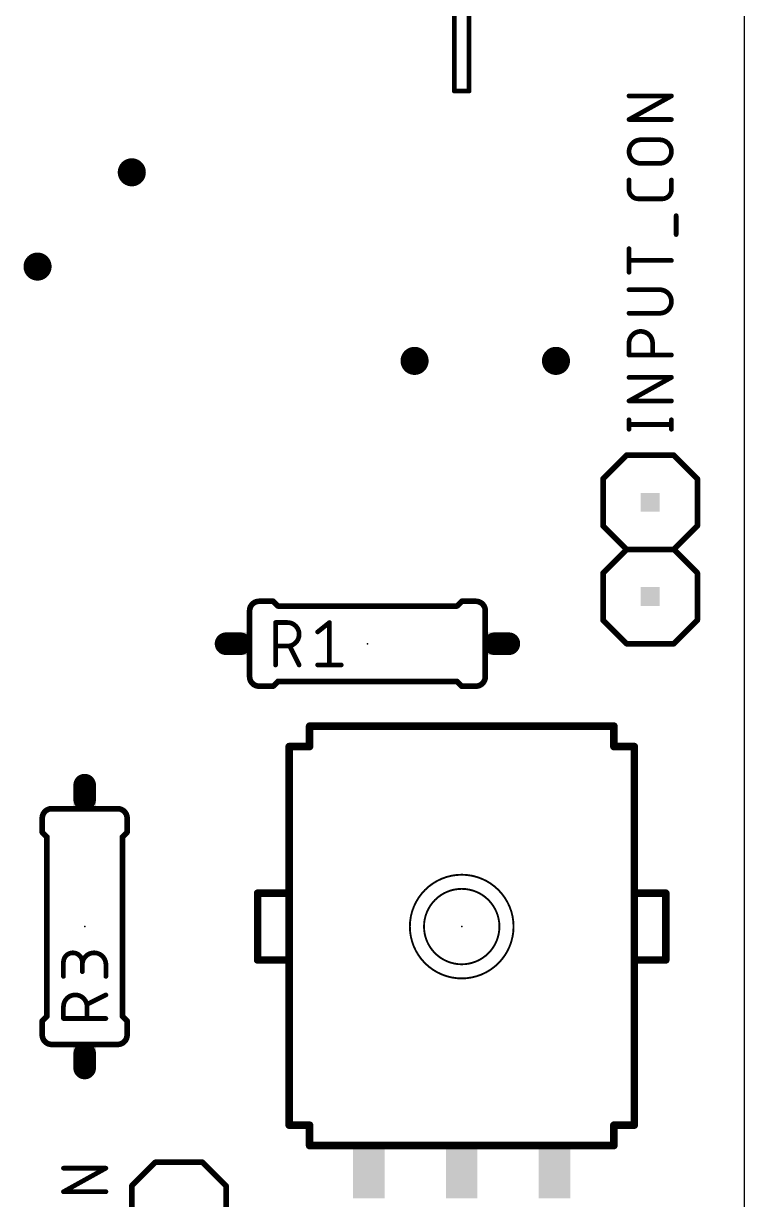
# Model space of a CAD drawing. Extents: x 0 to 48, y 0 to 102.
# Drawn here: x 28.83 to 48.26, y 19.32 to 51 of the extents above; entities that cross this region are included whole.
import ezdxf

# ---------------------------------------------------------------- set-up
doc = ezdxf.new("R2010")
doc.units = 0
for name, color, linetype in [('18', 110, 'CONTINUOUS'), ('20', 31, 'CONTINUOUS'), ('21', 253, 'CONTINUOUS'), ('23', 53, 'CONTINUOUS'), ('25', 253, 'CONTINUOUS'), ('51', 253, 'CONTINUOUS')]:
    doc.layers.add(name, color=color, linetype=linetype)

# ---------------------------------------------------------------- blocks, each defined once
blk = doc.blocks.new('RECT')
blk.add_solid([(-0.5, -0.5), (0.5, -0.5), (-0.5, 0.5), (0.5, 0.5)])
blk = doc.blocks.new('ROUNDV')
at = {"const_width": 0.5}
blk.add_lwpolyline([(0, -0.25, 1), (0, 0.25, 1), (0, -0.25)], format="xyb", dxfattribs=at)

msp = doc.modelspace()

# ---------------------------------------------------------------- linework, layer by layer
at = {"layer": '20'}
msp.add_line((48.26, 0), (48.26, 99.06), dxfattribs=at)
at = {"layer": '21'}
for points, const_width in [([(40.44, 51.28), (40.44, 49.18)], 0.127), ([(40.84, 49.18), (40.84, 51.38)], 0.127), ([(40.44, 49.18), (40.84, 49.18)], 0.127), ([(44.45, 38.735), (45.085, 39.37)], 0.1524), ([(45.085, 39.37), (46.355, 39.37)], 0.1524), ([(46.355, 39.37), (46.99, 38.735)], 0.1524), ([(44.45, 37.465), (44.45, 38.735)], 0.1524), ([(46.99, 38.735), (46.99, 37.465)], 0.1524), ([(45.085, 36.83), (44.45, 37.465)], 0.1524), ([(46.99, 37.465), (46.355, 36.83)], 0.1524), ([(44.45, 36.195), (45.085, 36.83)], 0.1524), ([(45.085, 36.83), (46.355, 36.83)], 0.1524), ([(46.355, 36.83), (46.99, 36.195)], 0.1524), ([(44.45, 34.925), (44.45, 36.195)], 0.1524), ([(46.99, 36.195), (46.99, 34.925)], 0.1524), ([(35.179, 35.433), (35.56, 35.433)], 0.1524), ([(35.687, 35.306), (35.56, 35.433)], 0.1524), ([(40.513, 35.306), (40.64, 35.433)], 0.1524), ([(41.021, 35.433), (40.64, 35.433)], 0.1524), ([(35.687, 35.306), (40.513, 35.306)], 0.1524), ([(44.45, 34.925), (45.085, 34.29)], 0.1524), ([(46.355, 34.29), (46.99, 34.925)], 0.1524), ([(45.085, 34.29), (46.355, 34.29)], 0.1524), ([(35.687, 33.274), (35.56, 33.147)], 0.1524), ([(35.687, 33.274), (40.513, 33.274)], 0.1524), ([(40.513, 33.274), (40.64, 33.147)], 0.1524), ([(35.179, 33.147), (35.56, 33.147)], 0.1524), ([(41.021, 33.147), (40.64, 33.147)], 0.1524), ([(36.54, 32.07), (44.74, 32.07)], 0.2032), ([(36.54, 32.07), (36.54, 31.52)], 0.2032), ([(44.74, 31.52), (44.74, 32.07)], 0.2032), ([(36.54, 31.52), (35.99, 31.52)], 0.2032), ([(35.99, 29.32), (35.99, 31.52)], 0.2032), ([(45.29, 31.52), (44.74, 31.52)], 0.2032), ([(45.29, 31.52), (45.29, 29.32)], 0.2032), ([(29.337, 29.591), (29.337, 29.21)], 0.1524), ([(31.623, 29.591), (31.623, 29.21)], 0.1524), ([(29.464, 29.083), (29.337, 29.21)], 0.1524), ([(29.464, 29.083), (29.464, 24.257)], 0.1524), ([(31.496, 29.083), (31.623, 29.21)], 0.1524), ([(31.496, 29.083), (31.496, 24.257)], 0.1524), ([(35.99, 21.32), (35.99, 24.52)], 0.2032), ([(45.29, 24.52), (45.29, 21.32)], 0.2032), ([(29.464, 24.257), (29.337, 24.13)], 0.1524), ([(29.337, 23.749), (29.337, 24.13)], 0.1524), ([(31.496, 24.257), (31.623, 24.13)], 0.1524), ([(31.623, 23.749), (31.623, 24.13)], 0.1524), ([(35.99, 21.32), (36.54, 21.32)], 0.2032), ([(36.54, 21.32), (36.54, 20.77)], 0.2032), ([(44.74, 21.32), (45.29, 21.32)], 0.2032), ([(44.74, 20.77), (44.74, 21.32)], 0.2032), ([(44.74, 20.77), (36.54, 20.77)], 0.2032), ([(32.385, 20.32), (31.75, 19.685)], 0.1524), ([(33.655, 20.32), (32.385, 20.32)], 0.1524), ([(34.29, 19.685), (33.655, 20.32)], 0.1524), ([(31.75, 18.415), (31.75, 19.685)], 0.1524), ([(34.29, 19.685), (34.29, 18.415)], 0.1524)]:
    msp.add_lwpolyline(points, dxfattribs=dict(at, const_width=const_width))
for points, const_width in [([(40.44, 49.2118, 1), (40.44, 49.1482)], 0.0635), ([(40.4083, 49.18, 1), (40.4718, 49.18)], 0.0635), ([(40.8083, 49.18, 1), (40.8718, 49.18)], 0.0635), ([(40.84, 49.1482, 1), (40.84, 49.2118)], 0.0635), ([(45.085, 39.4081, 1), (45.085, 39.3319)], 0.0762), ([(45.1119, 39.3431, 1), (45.0581, 39.3969)], 0.0762), ([(46.3819, 39.3969, 1), (46.3281, 39.3431)], 0.0762), ([(46.355, 39.3319, 1), (46.355, 39.4081)], 0.0762), ([(44.4881, 38.735, 1), (44.4119, 38.735)], 0.0762), ([(44.4231, 38.7619, 1), (44.4769, 38.7081)], 0.0762), ([(47.0281, 38.735, 1), (46.9519, 38.735)], 0.0762), ([(46.9631, 38.7081, 1), (47.0169, 38.7619)], 0.0762), ([(44.4119, 37.465, 1), (44.4881, 37.465)], 0.0762), ([(44.4769, 37.4919, 1), (44.4231, 37.4381)], 0.0762), ([(46.9519, 37.465, 1), (47.0281, 37.465)], 0.0762), ([(47.0169, 37.4381, 1), (46.9631, 37.4919)], 0.0762), ([(45.085, 36.8681, 1), (45.085, 36.7919)], 0.0762), ([(45.1119, 36.8031, 1), (45.0581, 36.8569)], 0.0762), ([(45.0581, 36.8031, 1), (45.1119, 36.8569)], 0.0762), ([(46.3819, 36.8569, 1), (46.3281, 36.8031)], 0.0762), ([(46.3281, 36.8569, 1), (46.3819, 36.8031)], 0.0762), ([(46.355, 36.7919, 1), (46.355, 36.8681)], 0.0762), ([(44.4881, 36.195, 1), (44.4119, 36.195)], 0.0762), ([(44.4231, 36.2219, 1), (44.4769, 36.1681)], 0.0762), ([(47.0281, 36.195, 1), (46.9519, 36.195)], 0.0762), ([(46.9631, 36.1681, 1), (47.0169, 36.2219)], 0.0762), ([(35.179, 35.433, 0.4142), (34.925, 35.179)], 0.1524), ([(35.179, 35.4711, 1), (35.179, 35.3949)], 0.0762), ([(35.179, 35.3949, 1), (35.179, 35.4711)], 0.0762), ([(35.5869, 35.4599, 1), (35.5331, 35.4061)], 0.0762), ([(35.56, 35.3949, 1), (35.56, 35.4711)], 0.0762), ([(40.64, 35.4711, 1), (40.64, 35.3949)], 0.0762), ([(40.6669, 35.4061, 1), (40.6131, 35.4599)], 0.0762), ([(41.275, 35.179, 0.4142), (41.021, 35.433)], 0.1524), ([(41.021, 35.4711, 1), (41.021, 35.3949)], 0.0762), ([(41.021, 35.3949, 1), (41.021, 35.4711)], 0.0762), ([(34.8869, 35.179, 1), (34.9631, 35.179)], 0.0762), ([(35.687, 35.3441, 1), (35.687, 35.2679)], 0.0762), ([(35.6601, 35.2791, 1), (35.7139, 35.3329)], 0.0762), ([(40.4861, 35.3329, 1), (40.5399, 35.2791)], 0.0762), ([(40.513, 35.2679, 1), (40.513, 35.3441)], 0.0762), ([(41.2369, 35.179, 1), (41.3131, 35.179)], 0.0762), ([(44.4119, 34.925, 1), (44.4881, 34.925)], 0.0762), ([(44.4769, 34.9519, 1), (44.4231, 34.8981)], 0.0762), ([(46.9519, 34.925, 1), (47.0281, 34.925)], 0.0762), ([(47.0169, 34.8981, 1), (46.9631, 34.9519)], 0.0762), ([(45.085, 34.3281, 1), (45.085, 34.2519)], 0.0762), ([(45.0581, 34.2631, 1), (45.1119, 34.3169)], 0.0762), ([(46.3281, 34.3169, 1), (46.3819, 34.2631)], 0.0762), ([(46.355, 34.2519, 1), (46.355, 34.3281)], 0.0762), ([(34.925, 33.401, 0.4142), (35.179, 33.147)], 0.1524), ([(34.9631, 33.401, 1), (34.8869, 33.401)], 0.0762), ([(35.687, 33.3121, 1), (35.687, 33.2359)], 0.0762), ([(35.7139, 33.2471, 1), (35.6601, 33.3009)], 0.0762), ([(40.5399, 33.3009, 1), (40.4861, 33.2471)], 0.0762), ([(40.513, 33.2359, 1), (40.513, 33.3121)], 0.0762), ([(41.021, 33.147, 0.4142), (41.275, 33.401)], 0.1524), ([(41.3131, 33.401, 1), (41.2369, 33.401)], 0.0762), ([(35.179, 33.1851, 1), (35.179, 33.1089)], 0.0762), ([(35.179, 33.1089, 1), (35.179, 33.1851)], 0.0762), ([(35.5331, 33.1739, 1), (35.5869, 33.1201)], 0.0762), ([(35.56, 33.1089, 1), (35.56, 33.1851)], 0.0762), ([(40.64, 33.1851, 1), (40.64, 33.1089)], 0.0762), ([(40.6131, 33.1201, 1), (40.6669, 33.1739)], 0.0762), ([(41.021, 33.1851, 1), (41.021, 33.1089)], 0.0762), ([(41.021, 33.1089, 1), (41.021, 33.1851)], 0.0762), ([(36.54, 32.1208, 1), (36.54, 32.0192)], 0.1016), ([(36.5908, 32.07, 1), (36.4892, 32.07)], 0.1016), ([(44.7908, 32.07, 1), (44.6892, 32.07)], 0.1016), ([(44.74, 32.0192, 1), (44.74, 32.1208)], 0.1016), ([(35.99, 31.5708, 1), (35.99, 31.4692)], 0.1016), ([(36.0408, 31.52, 1), (35.9392, 31.52)], 0.1016), ([(36.4892, 31.52, 1), (36.5908, 31.52)], 0.1016), ([(36.54, 31.4692, 1), (36.54, 31.5708)], 0.1016), ([(44.74, 31.5708, 1), (44.74, 31.4692)], 0.1016), ([(44.6892, 31.52, 1), (44.7908, 31.52)], 0.1016), ([(45.3408, 31.52, 1), (45.2392, 31.52)], 0.1016), ([(45.29, 31.4692, 1), (45.29, 31.5708)], 0.1016), ([(29.591, 29.845, 0.4142), (29.337, 29.591)], 0.1524), ([(29.591, 29.8069, 1), (29.591, 29.8831)], 0.0762), ([(31.623, 29.591, 0.4142), (31.369, 29.845)], 0.1524), ([(31.369, 29.8831, 1), (31.369, 29.8069)], 0.0762), ([(29.3751, 29.591, 1), (29.2989, 29.591)], 0.0762), ([(29.2989, 29.591, 1), (29.3751, 29.591)], 0.0762), ([(31.6611, 29.591, 1), (31.5849, 29.591)], 0.0762), ([(31.5849, 29.591, 1), (31.6611, 29.591)], 0.0762), ([(29.2989, 29.21, 1), (29.3751, 29.21)], 0.0762), ([(29.3639, 29.2369, 1), (29.3101, 29.1831)], 0.0762), ([(29.5021, 29.083, 1), (29.4259, 29.083)], 0.0762), ([(29.4371, 29.0561, 1), (29.4909, 29.1099)], 0.0762), ([(31.5341, 29.083, 1), (31.4579, 29.083)], 0.0762), ([(31.4691, 29.1099, 1), (31.5229, 29.0561)], 0.0762), ([(31.5849, 29.21, 1), (31.6611, 29.21)], 0.0762), ([(31.6499, 29.1831, 1), (31.5961, 29.2369)], 0.0762), ([(35.9392, 29.32, 1), (36.0408, 29.32)], 0.1016), ([(45.2392, 29.32, 1), (45.3408, 29.32)], 0.1016), ([(40.64, 25.273, 1), (40.64, 28.067, 1), (40.64, 25.273)], 0.0508), ([(40.64, 25.654, 1), (40.64, 27.686, 1), (40.64, 25.654)], 0.0508), ([(36.0408, 24.52, 1), (35.9392, 24.52)], 0.1016), ([(45.3408, 24.52, 1), (45.2392, 24.52)], 0.1016), ([(29.3751, 24.13, 1), (29.2989, 24.13)], 0.0762), ([(29.3101, 24.1569, 1), (29.3639, 24.1031)], 0.0762), ([(29.4259, 24.257, 1), (29.5021, 24.257)], 0.0762), ([(29.4909, 24.2301, 1), (29.4371, 24.2839)], 0.0762), ([(31.4579, 24.257, 1), (31.5341, 24.257)], 0.0762), ([(31.5229, 24.2839, 1), (31.4691, 24.2301)], 0.0762), ([(31.6611, 24.13, 1), (31.5849, 24.13)], 0.0762), ([(31.5961, 24.1031, 1), (31.6499, 24.1569)], 0.0762), ([(29.337, 23.749, 0.4142), (29.591, 23.495)], 0.1524), ([(29.3751, 23.749, 1), (29.2989, 23.749)], 0.0762), ([(29.2989, 23.749, 1), (29.3751, 23.749)], 0.0762), ([(31.369, 23.495, 0.4142), (31.623, 23.749)], 0.1524), ([(31.6611, 23.749, 1), (31.5849, 23.749)], 0.0762), ([(31.5849, 23.749, 1), (31.6611, 23.749)], 0.0762), ([(29.591, 23.4569, 1), (29.591, 23.5331)], 0.0762), ([(31.369, 23.5331, 1), (31.369, 23.4569)], 0.0762), ([(35.99, 21.3708, 1), (35.99, 21.2692)], 0.1016), ([(35.9392, 21.32, 1), (36.0408, 21.32)], 0.1016), ([(36.5908, 21.32, 1), (36.4892, 21.32)], 0.1016), ([(36.54, 21.2692, 1), (36.54, 21.3708)], 0.1016), ([(44.74, 21.3708, 1), (44.74, 21.2692)], 0.1016), ([(44.7908, 21.32, 1), (44.6892, 21.32)], 0.1016), ([(45.2392, 21.32, 1), (45.3408, 21.32)], 0.1016), ([(45.29, 21.2692, 1), (45.29, 21.3708)], 0.1016), ([(36.54, 20.8208, 1), (36.54, 20.7192)], 0.1016), ([(36.4892, 20.77, 1), (36.5908, 20.77)], 0.1016), ([(44.6892, 20.77, 1), (44.7908, 20.77)], 0.1016), ([(44.74, 20.7192, 1), (44.74, 20.8208)], 0.1016), ([(32.385, 20.3581, 1), (32.385, 20.2819)], 0.0762), ([(32.4119, 20.2931, 1), (32.3581, 20.3469)], 0.0762), ([(33.6819, 20.3469, 1), (33.6281, 20.2931)], 0.0762), ([(33.655, 20.2819, 1), (33.655, 20.3581)], 0.0762), ([(31.7881, 19.685, 1), (31.7119, 19.685)], 0.0762), ([(31.7231, 19.7119, 1), (31.7769, 19.6581)], 0.0762), ([(34.3281, 19.685, 1), (34.2519, 19.685)], 0.0762), ([(34.2631, 19.6581, 1), (34.3169, 19.7119)], 0.0762)]:
    msp.add_lwpolyline(points, format="xyb", dxfattribs=dict(at, const_width=const_width))
at = {"layer": '23'}
for p in [(45.72, 36.83), (38.1, 34.29), (30.48, 26.67), (40.64, 26.67)]:
    msp.add_point(p, dxfattribs=at)
at = {"layer": '25', "const_width": 0.127}
for points in [[(45.1485, 48.4124), (46.2915, 49.0474)], [(46.2915, 49.0474), (45.1485, 49.0474)], [(46.2915, 48.4124), (45.1485, 48.4124)], [(45.466, 47.8663), (45.974, 47.8663)], [(45.974, 47.2313), (45.466, 47.2313)], [(45.1485, 46.5291), (45.1485, 46.7831)], [(46.2915, 46.7831), (46.2915, 46.5291)], [(46.0375, 46.2751), (45.4025, 46.2751)], [(46.4185, 45.3136), (46.4185, 45.8216)], [(45.1485, 44.2976), (45.1485, 44.9326)], [(46.2915, 44.6151), (45.1485, 44.6151)], [(45.974, 43.8277), (45.1485, 43.8277)], [(45.1485, 43.1927), (45.974, 43.1927)], [(45.1485, 42.0688), (45.1485, 42.3863)], [(45.7835, 42.3863), (45.7835, 42.0688)], [(46.2915, 42.0688), (45.1485, 42.0688)], [(45.1485, 40.8305), (46.2915, 41.4655)], [(46.2915, 41.4655), (45.1485, 41.4655)], [(46.2915, 40.8305), (45.1485, 40.8305)], [(45.1485, 40.0685), (45.1485, 40.3225)], [(45.1485, 40.1955), (46.2915, 40.1955)], [(46.2915, 40.0685), (46.2915, 40.3225)], [(35.6235, 33.7185), (35.6235, 34.8615)], [(35.6235, 34.8615), (35.941, 34.8615)], [(36.7582, 34.6075), (37.0757, 34.8615)], [(37.0757, 34.8615), (37.0757, 33.7185)], [(35.941, 34.2265), (35.6235, 34.2265)], [(36.2585, 33.7185), (36.0045, 34.2265)], [(36.7582, 33.7185), (37.3932, 33.7185)], [(29.9085, 25.3282), (29.9085, 25.7092)], [(30.4165, 25.7092), (30.4165, 25.4552)], [(31.0515, 25.3282), (31.0515, 25.6457)], [(31.0515, 24.8285), (30.5435, 24.5745)], [(29.9085, 24.1935), (29.9085, 24.511)], [(30.5435, 24.511), (30.5435, 24.1935)], [(31.0515, 24.1935), (29.9085, 24.1935)], [(29.9085, 19.5262), (31.0515, 20.1612)], [(31.0515, 20.1612), (29.9085, 20.1612)], [(31.0515, 19.5262), (29.9085, 19.5262)]]:
    msp.add_lwpolyline(points, dxfattribs=at)
at = {"layer": '25'}
for points, const_width in [([(45.1485, 49.0791, 1), (45.1485, 49.0156)], 0.0635), ([(46.3069, 49.0196, 1), (46.2761, 49.0752)], 0.0635), ([(46.2915, 49.0156, 1), (46.2915, 49.0791)], 0.0635), ([(45.1485, 48.4441, 1), (45.1485, 48.3806)], 0.0635), ([(45.1331, 48.4402, 1), (45.1639, 48.3846)], 0.0635), ([(46.2915, 48.3806, 1), (46.2915, 48.4441)], 0.0635), ([(45.466, 47.8663, 1), (45.466, 47.2313)], 0.127), ([(45.466, 47.898, 1), (45.466, 47.8345)], 0.0635), ([(45.466, 47.8345, 1), (45.466, 47.898)], 0.0635), ([(45.974, 47.2313, 1), (45.974, 47.8663)], 0.127), ([(45.974, 47.898, 1), (45.974, 47.8345)], 0.0635), ([(45.974, 47.8345, 1), (45.974, 47.898)], 0.0635), ([(45.466, 47.263, 1), (45.466, 47.1995)], 0.0635), ([(45.466, 47.1995, 1), (45.466, 47.263)], 0.0635), ([(45.974, 47.263, 1), (45.974, 47.1995)], 0.0635), ([(45.974, 47.1995, 1), (45.974, 47.263)], 0.0635), ([(45.1803, 46.7831, 1), (45.1168, 46.7831)], 0.0635), ([(45.1485, 46.5291, 0.4142), (45.4025, 46.2751)], 0.127), ([(45.1803, 46.5291, 1), (45.1168, 46.5291)], 0.0635), ([(46.0375, 46.2751, 0.4142), (46.2915, 46.5291)], 0.127), ([(46.3233, 46.7831, 1), (46.2597, 46.7831)], 0.0635), ([(46.3233, 46.5291, 1), (46.2597, 46.5291)], 0.0635), ([(45.1168, 46.5291, 1), (45.1803, 46.5291)], 0.0635), ([(45.4025, 46.3068, 1), (45.4025, 46.2433)], 0.0635), ([(45.4025, 46.2433, 1), (45.4025, 46.3068)], 0.0635), ([(46.0375, 46.3068, 1), (46.0375, 46.2433)], 0.0635), ([(46.0375, 46.2433, 1), (46.0375, 46.3068)], 0.0635), ([(46.2597, 46.5291, 1), (46.3233, 46.5291)], 0.0635), ([(46.4503, 45.8216, 1), (46.3867, 45.8216)], 0.0635), ([(46.3867, 45.3136, 1), (46.4503, 45.3136)], 0.0635), ([(45.1803, 44.9326, 1), (45.1168, 44.9326)], 0.0635), ([(45.1485, 44.6469, 1), (45.1485, 44.5834)], 0.0635), ([(46.2915, 44.5834, 1), (46.2915, 44.6469)], 0.0635), ([(45.1168, 44.2976, 1), (45.1803, 44.2976)], 0.0635), ([(45.1485, 43.8595, 1), (45.1485, 43.7959)], 0.0635), ([(45.974, 43.8595, 1), (45.974, 43.7959)], 0.0635), ([(45.974, 43.1927, 1), (45.974, 43.8277)], 0.127), ([(45.974, 43.7959, 1), (45.974, 43.8595)], 0.0635), ([(45.1485, 43.2245, 1), (45.1485, 43.1609)], 0.0635), ([(45.974, 43.2245, 1), (45.974, 43.1609)], 0.0635), ([(45.974, 43.1609, 1), (45.974, 43.2245)], 0.0635), ([(45.7835, 42.3863, 1), (45.1485, 42.3863)], 0.127), ([(45.1803, 42.3863, 1), (45.1168, 42.3863)], 0.0635), ([(45.1168, 42.3863, 1), (45.1803, 42.3863)], 0.0635), ([(45.8153, 42.3863, 1), (45.7518, 42.3863)], 0.0635), ([(45.7518, 42.3863, 1), (45.8153, 42.3863)], 0.0635), ([(45.1485, 42.1005, 1), (45.1485, 42.037)], 0.0635), ([(45.1168, 42.0688, 1), (45.1803, 42.0688)], 0.0635), ([(45.7518, 42.0688, 1), (45.8153, 42.0688)], 0.0635), ([(46.2915, 42.037, 1), (46.2915, 42.1005)], 0.0635), ([(45.1485, 41.4973, 1), (45.1485, 41.4337)], 0.0635), ([(46.3069, 41.4377, 1), (46.2761, 41.4933)], 0.0635), ([(46.2915, 41.4337, 1), (46.2915, 41.4973)], 0.0635), ([(45.1485, 40.8623, 1), (45.1485, 40.7987)], 0.0635), ([(45.1331, 40.8583, 1), (45.1639, 40.8027)], 0.0635), ([(46.2915, 40.7987, 1), (46.2915, 40.8623)], 0.0635), ([(45.1803, 40.3225, 1), (45.1168, 40.3225)], 0.0635), ([(45.1485, 40.2273, 1), (45.1485, 40.1638)], 0.0635), ([(46.3233, 40.3225, 1), (46.2597, 40.3225)], 0.0635), ([(46.2915, 40.1638, 1), (46.2915, 40.2273)], 0.0635), ([(45.1168, 40.0685, 1), (45.1803, 40.0685)], 0.0635), ([(46.2597, 40.0685, 1), (46.3233, 40.0685)], 0.0635), ([(35.6235, 34.8933, 1), (35.6235, 34.8297)], 0.0635), ([(35.6553, 34.8615, 1), (35.5917, 34.8615)], 0.0635), ([(35.941, 34.8933, 1), (35.941, 34.8297)], 0.0635), ([(35.941, 34.2265, 1), (35.941, 34.8615)], 0.127), ([(35.941, 34.8297, 1), (35.941, 34.8933)], 0.0635), ([(37.1075, 34.8615, 1), (37.044, 34.8615)], 0.0635), ([(37.0955, 34.8367, 1), (37.0559, 34.8863)], 0.0635), ([(36.7384, 34.6323, 1), (36.778, 34.5827)], 0.0635), ([(35.6235, 34.2583, 1), (35.6235, 34.1947)], 0.0635), ([(35.941, 34.2583, 1), (35.941, 34.1947)], 0.0635), ([(35.941, 34.1947, 1), (35.941, 34.2583)], 0.0635), ([(36.0329, 34.2407, 1), (35.9761, 34.2123)], 0.0635), ([(35.5917, 33.7185, 1), (35.6553, 33.7185)], 0.0635), ([(36.2301, 33.7043, 1), (36.2869, 33.7327)], 0.0635), ([(36.7582, 33.7503, 1), (36.7582, 33.6867)], 0.0635), ([(37.044, 33.7185, 1), (37.1075, 33.7185)], 0.0635), ([(37.3932, 33.6867, 1), (37.3932, 33.7503)], 0.0635), ([(30.4165, 25.7092, 1), (29.9085, 25.7092)], 0.127), ([(31.0515, 25.6457, 1), (30.4165, 25.6457)], 0.127), ([(29.9402, 25.7092, 1), (29.8768, 25.7092)], 0.0635), ([(29.8768, 25.7092, 1), (29.9402, 25.7092)], 0.0635), ([(30.4483, 25.7092, 1), (30.3848, 25.7092)], 0.0635), ([(30.3848, 25.7092, 1), (30.4483, 25.7092)], 0.0635), ([(30.3848, 25.6457, 1), (30.4483, 25.6457)], 0.0635), ([(31.0832, 25.6457, 1), (31.0198, 25.6457)], 0.0635), ([(31.0198, 25.6457, 1), (31.0832, 25.6457)], 0.0635), ([(29.8768, 25.3282, 1), (29.9402, 25.3282)], 0.0635), ([(30.3848, 25.4552, 1), (30.4483, 25.4552)], 0.0635), ([(31.0198, 25.3282, 1), (31.0832, 25.3282)], 0.0635), ([(30.5435, 24.511, 1), (29.9085, 24.511)], 0.127), ([(31.0657, 24.8001, 1), (31.0373, 24.8569)], 0.0635), ([(29.9402, 24.511, 1), (29.8768, 24.511)], 0.0635), ([(29.8768, 24.511, 1), (29.9402, 24.511)], 0.0635), ([(30.5293, 24.6029, 1), (30.5577, 24.5461)], 0.0635), ([(30.5753, 24.511, 1), (30.5118, 24.511)], 0.0635), ([(30.5118, 24.511, 1), (30.5753, 24.511)], 0.0635), ([(29.9085, 24.2252, 1), (29.9085, 24.1618)], 0.0635), ([(29.8768, 24.1935, 1), (29.9402, 24.1935)], 0.0635), ([(30.5118, 24.1935, 1), (30.5753, 24.1935)], 0.0635), ([(31.0515, 24.1618, 1), (31.0515, 24.2252)], 0.0635), ([(29.9085, 20.193, 1), (29.9085, 20.1295)], 0.0635), ([(31.0669, 20.1335, 1), (31.0361, 20.189)], 0.0635), ([(31.0515, 20.1295, 1), (31.0515, 20.193)], 0.0635), ([(29.9085, 19.558, 1), (29.9085, 19.4945)], 0.0635), ([(29.8931, 19.554, 1), (29.9239, 19.4985)], 0.0635), ([(31.0515, 19.4945, 1), (31.0515, 19.558)], 0.0635)]:
    msp.add_lwpolyline(points, format="xyb", dxfattribs=dict(at, const_width=const_width))
at = {"layer": '51'}
for points, const_width in [([(34.925, 35.179), (34.925, 33.401)], 0.1524), ([(41.275, 35.179), (41.275, 33.401)], 0.1524), ([(34.671, 34.29), (34.29, 34.29)], 0.6096), ([(41.91, 34.29), (41.529, 34.29)], 0.6096), ([(35.99, 21.32), (35.99, 31.52)], 0.2032), ([(45.29, 31.52), (45.29, 21.32)], 0.2032), ([(30.48, 30.099), (30.48, 30.48)], 0.6096), ([(31.369, 29.845), (29.591, 29.845)], 0.1524), ([(35.89, 27.57), (35.14, 27.57)], 0.2032), ([(35.14, 27.57), (35.14, 25.77)], 0.2032), ([(46.14, 27.57), (45.39, 27.57)], 0.2032), ([(46.14, 25.77), (46.14, 27.57)], 0.2032), ([(35.14, 25.77), (35.89, 25.77)], 0.2032), ([(45.39, 25.77), (46.14, 25.77)], 0.2032), ([(31.369, 23.495), (29.591, 23.495)], 0.1524), ([(30.48, 22.86), (30.48, 23.241)], 0.6096)]:
    msp.add_lwpolyline(points, dxfattribs=dict(at, const_width=const_width))
for points, const_width in [([(34.9631, 35.179, 1), (34.8869, 35.179)], 0.0762), ([(41.3131, 35.179, 1), (41.2369, 35.179)], 0.0762), ([(34.29, 34.4424, 1), (34.29, 34.1376)], 0.3048), ([(34.671, 34.1376, 1), (34.671, 34.4424)], 0.3048), ([(41.529, 34.4424, 1), (41.529, 34.1376)], 0.3048), ([(41.91, 34.1376, 1), (41.91, 34.4424)], 0.3048), ([(34.8869, 33.401, 1), (34.9631, 33.401)], 0.0762), ([(41.2369, 33.401, 1), (41.3131, 33.401)], 0.0762), ([(36.0408, 31.52, 1), (35.9392, 31.52)], 0.1016), ([(45.3408, 31.52, 1), (45.2392, 31.52)], 0.1016), ([(30.6324, 30.48, 1), (30.3276, 30.48)], 0.3048), ([(30.3276, 30.099, 1), (30.6324, 30.099)], 0.3048), ([(29.591, 29.8831, 1), (29.591, 29.8069)], 0.0762), ([(31.369, 29.8069, 1), (31.369, 29.8831)], 0.0762), ([(35.14, 27.6208, 1), (35.14, 27.5192)], 0.1016), ([(35.1908, 27.57, 1), (35.0892, 27.57)], 0.1016), ([(35.89, 27.5192, 1), (35.89, 27.6208)], 0.1016), ([(45.39, 27.6208, 1), (45.39, 27.5192)], 0.1016), ([(46.1908, 27.57, 1), (46.0892, 27.57)], 0.1016), ([(46.14, 27.5192, 1), (46.14, 27.6208)], 0.1016), ([(35.14, 25.8208, 1), (35.14, 25.7192)], 0.1016), ([(35.0892, 25.77, 1), (35.1908, 25.77)], 0.1016), ([(35.89, 25.7192, 1), (35.89, 25.8208)], 0.1016), ([(45.39, 25.8208, 1), (45.39, 25.7192)], 0.1016), ([(46.0892, 25.77, 1), (46.1908, 25.77)], 0.1016), ([(46.14, 25.7192, 1), (46.14, 25.8208)], 0.1016), ([(29.591, 23.5331, 1), (29.591, 23.4569)], 0.0762), ([(30.6324, 23.241, 1), (30.3276, 23.241)], 0.3048), ([(31.369, 23.4569, 1), (31.369, 23.5331)], 0.0762), ([(30.3276, 22.86, 1), (30.6324, 22.86)], 0.3048), ([(35.9392, 21.32, 1), (36.0408, 21.32)], 0.1016), ([(45.2392, 21.32, 1), (45.3408, 21.32)], 0.1016)]:
    msp.add_lwpolyline(points, format="xyb", dxfattribs=dict(at, const_width=const_width))

# ---------------------------------------------------------------- block references
at = {"layer": '18', "xscale": 0.7564, "yscale": 0.7564}
for p in [(31.75, 46.99), (31.75, 46.99), (29.21, 44.45), (29.21, 44.45), (39.37, 41.91), (39.37, 41.91), (43.18, 41.91), (43.18, 41.91)]:
    msp.add_blockref('ROUNDV', p, dxfattribs=at)
at = {"layer": '51'}
for p, xscale, yscale, rotation in [((45.72, 38.1), 0.508, 0.508, 90), ((45.72, 35.56), 0.508, 0.508, 90), ((34.798, 34.29), 0.254, 0.6096, 180), ((41.402, 34.29), 0.254, 0.6096, 180), ((30.48, 29.972), 0.254, 0.6096, 90), ((30.48, 23.368), 0.254, 0.6096, 90)]:
    msp.add_blockref('RECT', p, dxfattribs=dict(at, xscale=xscale, yscale=yscale, rotation=rotation))
at = {"layer": '51', "xscale": 0.85, "yscale": 1.325}
for p in [(38.14, 20.0075), (40.64, 20.0075), (43.14, 20.0075)]:
    msp.add_blockref('RECT', p, dxfattribs=at)

doc.saveas('drawing.dxf')
